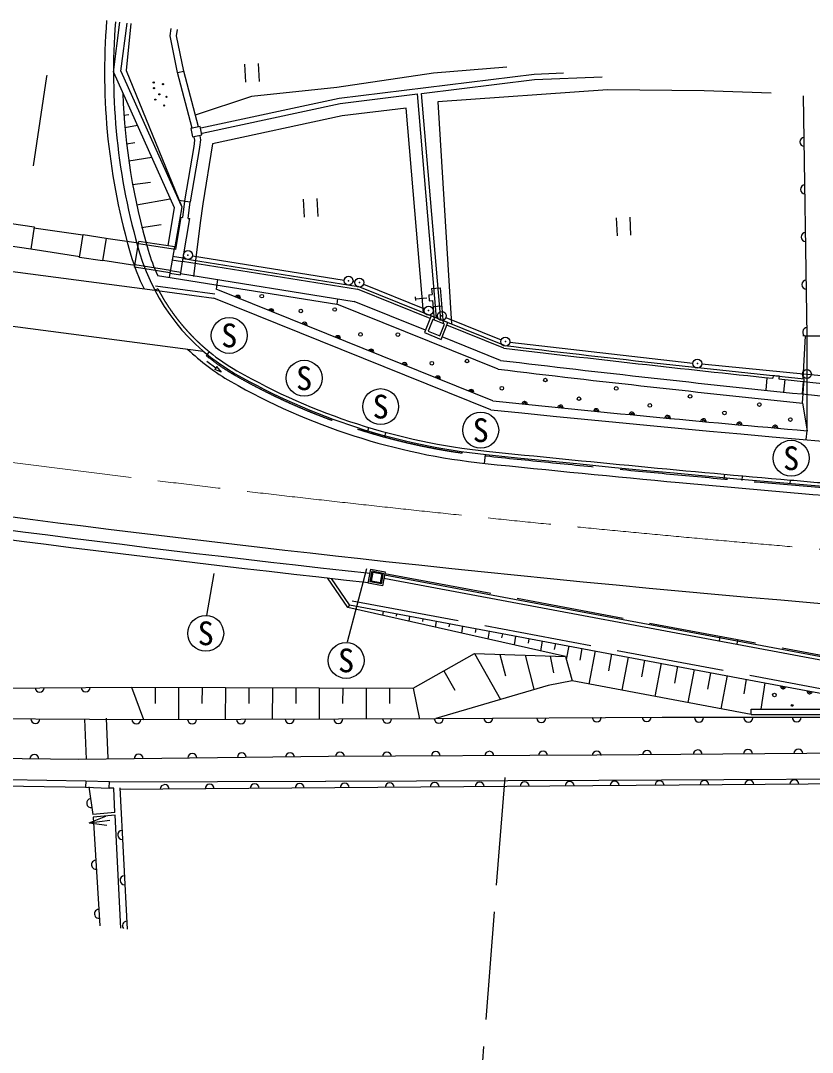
# Model space of a CAD drawing. Units: millimetres, scale not verified. Extents: x 40000 to 680000, y 20000 to 380000.
# Drawn here: x 119851 to 163912, y 265082 to 322455 of the extents above; entities that cross this region are included whole.
import ezdxf
from ezdxf.enums import TextEntityAlignment as Align

# ---------------------------------------------------------------- set-up
doc = ezdxf.new("R2010")
doc.units = ezdxf.units.MM
doc.header["$LTSCALE"] = 1000
doc.header["$PDMODE"] = 32
doc.header["$PDSIZE"] = 500
doc.linetypes.add('CHAIN', pattern=[18.5, 12, -1.5, 3.5, -1.5])
doc.linetypes.add('DASHED', pattern=[7.5, 6, -1.5])
for name, color, linetype, lineweight in [('M-BGD', 7, 'Continuous', 25), ('M-BGD-EXST', 7, 'Continuous', 25), ('M-BMK', 2, 'CHAIN', 13), ('M-BMK-ROW', 30, 'Continuous', 25), ('M-STR-STRC', 7, 'Continuous', 25)]:
    doc.layers.add(name, color=color, linetype=linetype, lineweight=lineweight)
doc.styles.add('ＭＳ ゴシック', font='')
doc.styles.get('ＭＳ ゴシック').set_extended_font_data('MS Gothic')

# ---------------------------------------------------------------- blocks, each defined once
blk = doc.blocks.new('ﾌﾟﾛｯﾄﾏｰｸ-02_2')
at = {"color": 7, "linetype": 'Continuous', "lineweight": 25}
blk.add_circle((0, 0), 0.5, dxfattribs=at)

msp = doc.modelspace()

# ---------------------------------------------------------------- linework, layer by layer
at = {"layer": 'M-BGD'}
for p, q in [((125020, 319593), (125381, 322362)), ((125431, 319653), (125778, 322314)), ((125985, 322288), (125722, 319677)), ((125020, 319593), (128400, 312055)), ((125431, 319653), (128765, 312218)), ((125722, 319677), (128814, 312108)), ((128589, 319564), (128930, 319643)), ((129749, 316549), (128928, 319653)), ((129405, 316478), (128589, 319564)), ((143000, 305913), (141934, 318378)), ((143239, 305817), (142162, 318407)), ((163622, 304931), (163419, 318274)), ((125602, 317198), (125876, 317241)), ((125655, 316521), (126363, 316640)), ((125749, 315602), (126202, 315686)), ((129486, 315461), (128969, 312429)), ((129811, 315405), (129294, 312373)), ((125870, 314658), (127144, 314855)), ((126084, 313341), (127083, 313468)), ((126307, 312218), (128164, 312541)), ((128814, 312108), (128439, 309868)), ((128663, 312479), (129294, 312374)), ((128968, 312422), (128851, 311514)), ((129177, 311459), (129295, 312380)), ((128400, 312055), (128044, 309929)), ((126585, 310953), (127680, 311127)), ((128768, 311528), (128467, 309732)), ((128768, 311528), (128851, 311514)), ((128895, 309263), (129261, 311445)), ((129177, 311459), (129261, 311445)), ((129851, 311213), (129467, 308222)), ((123319, 310519), (120591, 310910)), ((126414, 310074), (124602, 310334)), ((126187, 308741), (126432, 310181)), ((128439, 309868), (126432, 310181)), ((128408, 309873), (128122, 308187)), ((120420, 309767), (123143, 309342)), ((128305, 309352), (128895, 309263)), ((128745, 308325), (128895, 309263)), ((124424, 309143), (126208, 308865)), ((128163, 308433), (126187, 308741)), ((128275, 309155), (128859, 309066)), ((128866, 309080), (138601, 307524)), ((128890, 309228), (138641, 307670)), ((127470, 308291), (137445, 306696)), ((128160, 308413), (128745, 308325)), ((128185, 308561), (128769, 308473)), ((128755, 308389), (138413, 306845)), ((127486, 307545), (127320, 307458)), ((130800, 308062), (130728, 307515)), ((142645, 305894), (138601, 307524)), ((146773, 304392), (138641, 307670)), ((142720, 307554), (143199, 307595)), ((142720, 307554), (142749, 307220)), ((143199, 307595), (143369, 305602)), ((127320, 307458), (130600, 307027)), ((146011, 300815), (130600, 307027)), ((146133, 301306), (130728, 307515)), ((137493, 306992), (137445, 306696)), ((141845, 306887), (141829, 307089)), ((141837, 306988), (142457, 307037)), ((142560, 307204), (142749, 307220)), ((142560, 307204), (142588, 306875)), ((146434, 303073), (137445, 306696)), ((142383, 305245), (138413, 306845)), ((142588, 306875), (142777, 306892)), ((142777, 306892), (142870, 305803)), ((142806, 306558), (143284, 306599)), ((146735, 304246), (143572, 305520)), ((146560, 303562), (143310, 304871)), ((163390, 302542), (163538, 304936)), ((163538, 304936), (163624, 304931)), ((163615, 299651), (163624, 304931)), ((163624, 304931), (165124, 304928)), ((130191, 303823), (130239, 303888)), ((130239, 303888), (130358, 304033)), ((130717, 303134), (130210, 303495)), ((130776, 303217), (130658, 303052)), ((131025, 302915), (130658, 303052)), ((131025, 302915), (130776, 303217)), ((161384, 302599), (161313, 301902)), ((161735, 302729), (161718, 302565)), ((162063, 302695), (162046, 302531)), ((162379, 302496), (162307, 301800)), ((163407, 302390), (163335, 301694)), ((163366, 301188), (163449, 302536)), ((163366, 301188), (163615, 299651)), ((139149, 299572), (139223, 299830)), ((140110, 299297), (140184, 299555)), ((163572, 299153), (163615, 299651)), ((145662, 297836), (145718, 298332)), ((159012, 297233), (158988, 296966)), ((160008, 297143), (159984, 296876)), ((162678, 296720), (162694, 296908)), ((138062, 289820), (136937, 291463)), ((140063, 291454), (164864, 286812)), ((140098, 291638), (164889, 286998)), ((138161, 289966), (137152, 291439)), ((138161, 289966), (138062, 289820)), ((150165, 287094), (138062, 289820)), ((138161, 289966), (161275, 285640)), ((140027, 289600), (139987, 289387)), ((140764, 289463), (140741, 289342)), ((141501, 289325), (141451, 289057)), ((142238, 289187), (142211, 289039)), ((142976, 289049), (142915, 288727)), ((143713, 288911), (143680, 288736)), ((144450, 288773), (144380, 288397)), ((145187, 288635), (145150, 288433)), ((145924, 288497), (145844, 288067)), ((146662, 288359), (146619, 288130)), ((147399, 288221), (147308, 287737)), ((148136, 288083), (148088, 287828)), ((158739, 287958), (158788, 288222)), ((159722, 287774), (159771, 288038)), ((148873, 287945), (148773, 287407)), ((149613, 287823), (149551, 287488)), ((150351, 287685), (150210, 286931)), ((151088, 287547), (150964, 286888)), ((141691, 285335), (145112, 287262)), ((145112, 287262), (146551, 284708)), ((145112, 287262), (150165, 287094)), ((146518, 287215), (146839, 286014)), ((147923, 287168), (148402, 285288)), ((149329, 287122), (149505, 286186)), ((150165, 287094), (150536, 285735)), ((151825, 287409), (151479, 285559)), ((152742, 287237), (152567, 286304)), ((153659, 287065), (153313, 285215)), ((154576, 286894), (154402, 285961)), ((143402, 286299), (144009, 285221)), ((155493, 286722), (155147, 284872)), ((156410, 286551), (156236, 285618)), ((157327, 286379), (156981, 284529)), ((150536, 285735), (149200, 285482)), ((160507, 283869), (150536, 285735)), ((158242, 286191), (158070, 285274)), ((159162, 286036), (158815, 284186)), ((160229, 285836), (160088, 285022)), ((126029, 285397), (126685, 283584)), ((126029, 285397), (141691, 285335)), ((127334, 285392), (127331, 284490)), ((128639, 285387), (128632, 283591)), ((129945, 285382), (129941, 284488)), ((131250, 285377), (131243, 283599)), ((132555, 285371), (132552, 284487)), ((133860, 285366), (133853, 283607)), ((135165, 285361), (135162, 284486)), ((136471, 285356), (136464, 283615)), ((137776, 285351), (137772, 284485)), ((139081, 285345), (139074, 283623)), ((140386, 285340), (140383, 284483)), ((141691, 285335), (142055, 283611)), ((149200, 285482), (142960, 283645)), ((161275, 285640), (161043, 284169)), ((161275, 285640), (164778, 284984)), ((160507, 284169), (164664, 284166)), ((160507, 283869), (160507, 284169)), ((123526, 281378), (123430, 283606)), ((124725, 281430), (124629, 283657)), ((160507, 283869), (164666, 283866)), ((123480, 280181), (123468, 279821)), ((123480, 280181), (124792, 280138)), ((124781, 279778), (124792, 280138)), ((124786, 280118), (136827, 280156)), ((123468, 279821), (124781, 279778)), ((123638, 279846), (123870, 278312)), ((125029, 279779), (124781, 279778)), ((125099, 278426), (125029, 279779)), ((125367, 279800), (125772, 271940)), ((125099, 278426), (123870, 278312)), ((125107, 278276), (123885, 278163)), ((125434, 271982), (125107, 278276)), ((123668, 277853), (124596, 278224)), ((123668, 277853), (124822, 277990)), ((123668, 277853), (124657, 277710)), ((123885, 278163), (124250, 272127))]:
    msp.add_line(p, q, dxfattribs=at)
at = {"layer": 'M-BGD', "linetype": 'DASHED'}
for p, q in [((128467, 309732), (126410, 310052)), ((128185, 308561), (126209, 308869)), ((127352, 307706), (130664, 307271)), ((163388, 304945), (163538, 304936)), ((163406, 302390), (165396, 302184)), ((163335, 301694), (165324, 301489)), ((140112, 291717), (140098, 291638)), ((140112, 291717), (164899, 287078)), ((138309, 290193), (164654, 285262)), ((146793, 280367), (144836, 255444))]:
    msp.add_line(p, q, dxfattribs=at)
at = {"layer": 'M-BGD'}
for points in [[(128587, 319574), (128178, 321602), (128234, 322012)], [(128930, 319643), (128533, 321613), (128582, 321969)], [(146915, 319871), (142822, 319541), (137457, 318741), (132705, 318231), (129572, 317199)], [(129862, 316484), (129872, 316488), (137584, 318141), (148425, 319486), (150069, 319547)], [(142162, 318407), (148449, 319186), (152211, 319327)], [(161626, 318422), (157893, 318548), (152519, 318606), (143069, 317946), (143833, 305577)], [(129924, 316185), (129961, 316200), (137634, 317845), (141934, 318378)], [(142272, 306206), (141298, 317594), (137751, 317154), (130537, 315601), (129987, 312272), (129851, 311213)], [(129492, 315980), (129526, 315810), (129485, 315452)], [(129815, 316045), (129860, 315824), (129812, 315414)], [(86097, 290812), (96045, 287160), (115793, 285314), (126029, 285397)], [(106551, 284083), (114667, 283665), (126685, 283584)], [(126685, 283584), (142960, 283645), (155549, 283722), (164666, 283716), (180385, 283891)], [(123081, 281371), (112092, 281495), (105990, 281643), (101345, 281731), (97843, 281605)], [(180607, 281816), (165945, 281719), (151909, 281600), (136990, 281531), (123081, 281371)], [(92896, 280624), (93162, 280827), (106105, 280470), (123477, 280181)], [(136826, 280156), (152031, 280224), (165945, 280292), (180987, 280699)], [(93087, 280317), (93279, 280463), (106097, 280111), (123471, 279821)], [(180352, 266921), (180434, 280130), (125372, 279700)]]:
    msp.add_lwpolyline(points, dxfattribs=at)
for points in [[(129418, 315991), (129942, 316100), (129845, 316569), (129321, 316460)], [(120417, 309748), (119163, 309936), (119349, 311180), (120603, 310992)], [(123324, 310555), (124607, 310363), (124416, 309092), (123134, 309284)], [(142327, 305106), (143254, 304732), (143628, 305660), (142701, 306033)], [(142522, 305189), (143171, 304927), (143433, 305577), (142784, 305838)], [(139344, 291958), (140130, 291810), (139983, 291024), (139196, 291171)], [(139416, 291852), (140025, 291738), (139911, 291129), (139301, 291243)]]:
    msp.add_lwpolyline(points, close=True, dxfattribs=at)
at = {"layer": 'M-BGD', "linetype": 'DASHED'}
msp.add_lwpolyline([(139463, 291782), (139955, 291690), (139863, 291199), (139371, 291291)], close=True, dxfattribs=at)
at = {"layer": 'M-BGD'}
for centre, radius in [((127256, 319014), 30), ((127273, 318697), 30), ((127777, 318923), 30), ((127346, 318066), 30), ((127569, 318356), 30), ((127973, 318218), 30), ((127840, 317734), 30), ((133272, 307133), 100), ((135446, 306306), 100), ((137329, 306391), 100), ((138765, 305006), 100), ((140848, 304999), 100), ((142734, 303402), 100), ((144689, 303527), 100), ((149051, 302470), 100), ((146631, 302012), 100), ((152998, 302002), 100), ((150925, 301431), 100), ((157106, 301560), 100), ((154867, 301058), 100), ((159016, 300643), 100), ((160960, 301105), 100), ((162688, 300270), 100), ((161801, 284955), 100)]:
    msp.add_circle(centre, radius, dxfattribs=at)
for centre, radius, start, end in [((160520, 319597), 35500, 175.48199, 196.44009), ((160520, 319597), 35000, 181.94664, 196.44009), ((163458, 315716), 250, 90.87178, 270.87178), ((163498, 313071), 250, 90.87178, 270.87178), ((163538, 310426), 250, 90.87178, 270.87178), ((137501, 312805), 11500, 196.44009, 240.24168), ((137501, 312805), 11000, 196.44009, 204.22621), ((163578, 307780), 250, 90.87178, 270.87178), ((131938, 307027), 150, 338.04668, 158.04668), ((131938, 307027), 75, 338.04668, 158.04668), ((133793, 306279), 150, 338.04668, 158.04668), ((133793, 306279), 75, 338.04668, 158.04668), ((135648, 305532), 150, 338.04668, 158.04668), ((135648, 305532), 75, 338.04668, 158.04668), ((163619, 305135), 250, 90.87178, 250.5509), ((137503, 304784), 150, 338.04668, 158.04668), ((137503, 304784), 75, 338.04668, 158.04668), ((139358, 304036), 150, 338.04668, 158.04668), ((139358, 304036), 75, 338.04668, 158.04668), ((264620, 1287554), 990350, 263.16364, 264.03589), ((264620, 1287554), 990200, 263.1648, 264.13573), ((137501, 312805), 11312, 230.84026, 240.24168), ((264620, 1287554), 991050, 263.15827, 264.1341), ((149413, 333640), 35312, 240.24168, 264.08246), ((141213, 303289), 150, 338.04668, 158.04668), ((141213, 303289), 75, 338.04668, 158.04668), ((264620, 1287554), 991550, 263.15444, 264.13889), ((149413, 333640), 35500, 240.24168, 264.08246), ((143068, 302541), 150, 338.04668, 158.04668), ((143068, 302541), 75, 338.04668, 158.04668), ((264620, 1287554), 990185, 264.03588, 264.05497), ((264620, 1287554), 990350, 264.05498, 264.13412), ((144923, 301793), 150, 338.04668, 158.04668), ((144923, 301793), 75, 338.04668, 158.04668), ((248490, 1289519), 993500, 264.08652, 265.09924), ((147899, 301124), 150, 354.19093, 174.19093), ((248490, 1289519), 994000, 264.08246, 270.52696), ((147899, 301124), 75, 354.19093, 174.19093), ((149893, 300923), 150, 354.19093, 174.19093), ((149893, 300923), 75, 354.19093, 174.19093), ((151881, 300726), 150, 354.19093, 174.19093), ((151881, 300726), 75, 354.19093, 174.19093), ((153869, 300530), 150, 356.4149, 172.65496), ((153869, 300530), 75, 358.2904, 170.77947), ((155859, 300345), 150, 355.10942, 174.19093), ((155859, 300345), 75, 355.5622, 174.19093), ((157850, 300162), 150, 354.59288, 174.59288), ((157850, 300162), 75, 354.59288, 174.59288), ((159847, 299980), 150, 354.59288, 174.59288), ((159847, 299980), 75, 354.59288, 174.59288), ((161841, 299803), 150, 354.59288, 174.59288), ((161841, 299803), 75, 354.59288, 174.59288), ((248490, 1289519), 996312, 264.08246, 265.05993), ((248490, 1289519), 996500, 264.08246, 270.52696), ((248490, 1289519), 1003750, 261.21656, 263.75481), ((248490, 1289519), 1004270, 261.21656, 263.75266), ((120911, 285356), 250, 180.46402, 0.46402), ((123470, 285377), 250, 180.46402, 0.46402), ((162289, 285450), 150, 169.39917, 349.39917), ((162289, 285450), 75, 169.39917, 349.39917), ((163764, 285174), 150, 169.39917, 349.39917), ((163764, 285174), 75, 169.39917, 349.39917), ((120676, 283624), 250, 179.61314, 359.61314), ((126298, 283602), 250, 179.61314, 359.61314), ((129397, 283594), 250, 180.21547, 0.21547), ((132110, 283604), 250, 180.21547, 0.21547), ((134822, 283614), 250, 180.21547, 0.21547), ((137535, 283625), 250, 180.21547, 0.21547), ((140248, 283635), 250, 180.21547, 0.21547), ((143123, 283636), 250, 180.35292, 0.35292), ((145874, 283668), 250, 180.35292, 0.35292), ((148829, 283666), 250, 180.35292, 0.35292), ((151916, 283717), 250, 180.35292, 0.35292), ((154690, 283728), 250, 180.35292, 0.35292), ((157601, 283701), 250, 179.95862, 359.95862), ((160354, 283688), 250, 179.95862, 359.95862), ((163037, 283717), 250, 179.95862, 359.95862), ((129411, 281453), 250, 0.66085, 180.66085), ((132161, 281486), 250, 0.66085, 180.66085), ((134845, 281492), 250, 0.66085, 180.66085), ((137618, 281527), 250, 0.26344, 180.26344), ((140234, 281530), 250, 0.26344, 180.26344), ((142957, 281558), 250, 0.26344, 180.26344), ((145941, 281572), 250, 0.26344, 180.26344), ((148925, 281586), 250, 0.26344, 180.26344), ((151916, 281583), 250, 0.48755, 180.48755), ((154716, 281623), 250, 0.48755, 180.48755), ((157524, 281647), 250, 0.48755, 180.48755), ((160331, 281671), 250, 0.48755, 180.48755), ((163138, 281695), 250, 0.48755, 180.48755), ((120617, 281397), 250, 359.3498, 179.3498), ((126414, 281408), 250, 0.66085, 180.66085), ((130377, 279739), 250, 0.44807, 180.44807), ((132880, 279759), 250, 0.44807, 180.44807), ((135383, 279778), 250, 0.44807, 180.44807), ((137886, 279798), 250, 0.44807, 180.44807), ((140389, 279817), 250, 0.44807, 180.44807), ((142892, 279837), 250, 0.44807, 180.44807), ((145394, 279856), 250, 0.44807, 180.44807), ((147897, 279876), 250, 0.44807, 180.44807), ((150400, 279896), 250, 0.44807, 180.44807), ((152903, 279915), 250, 0.44807, 180.44807), ((155406, 279935), 250, 0.44807, 180.44807), ((157908, 279954), 250, 0.44807, 180.44807), ((160411, 279974), 250, 0.44807, 180.44807), ((162914, 279993), 250, 0.44807, 180.44807), ((127875, 279719), 250, 0.44807, 180.44807), ((123774, 278946), 250, 98.59914, 278.59914), ((125502, 277174), 250, 92.94929, 272.94929), ((124046, 275511), 250, 93.45906, 273.45906), ((125632, 274649), 250, 92.94929, 272.94929), ((124211, 272784), 250, 93.45906, 273.45906), ((125762, 272123), 250, 92.94929, 219.10768)]:
    msp.add_arc(centre, radius, start, end, dxfattribs=at)
at = {"layer": 'M-BGD', "linetype": 'DASHED'}
for centre, radius, start, end in [((137501, 312805), 11312, 207.70493, 230.84026), ((137501, 312805), 11580, 230.8569, 240.24168), ((149413, 333640), 35580, 240.24168, 264.08246), ((248490, 1289519), 996580, 264.08246, 270.52696), ((248490, 1289519), 996312, 265.05993, 265.23245)]:
    msp.add_arc(centre, radius, start, end, dxfattribs=at)
at = {"layer": 'M-BGD-EXST'}
for p, q in [((132319, 320030), (132372, 319032)), ((133068, 320070), (133121, 319071)), ((135580, 312524), (135633, 311525)), ((136329, 312563), (136382, 311565)), ((152996, 311484), (153049, 310485)), ((153745, 311523), (153798, 310525)), ((130600, 291702), (130186, 289382)), ((139102, 291978), (138015, 287900))]:
    msp.add_line(p, q, dxfattribs=at)
for centre in [(131461, 304950), (135629, 302568), (139887, 300990), (145454, 299680), (162731, 298120), (130152, 288383), (137964, 286877)]:
    msp.add_circle(centre, 1000, dxfattribs=at)
at = {"layer": 'M-BMK'}
msp.add_arc((248486, 1289483), 999964, 261.21644, 265.56021, dxfattribs=at)
at = {"layer": 'M-BMK-ROW'}
for p, q in [((129412, 309376), (137851, 308027)), ((129412, 309376), (137851, 308027)), ((138345, 307948), (138456, 307930)), ((138345, 307948), (138456, 307930)), ((138935, 307797), (142326, 306425)), ((138935, 307797), (142326, 306425)), ((143522, 305941), (146595, 304698)), ((143522, 305941), (146595, 304698)), ((147076, 304576), (157262, 303415)), ((157759, 303362), (163604, 302798)), ((157759, 303362), (163604, 302798)), ((163604, 302798), (176981, 301507)), ((163604, 302798), (176981, 301507))]:
    msp.add_line(p, q, dxfattribs=at)
for centre in [(129165, 309415), (129165, 309415), (138098, 307987), (138098, 307987), (138703, 307891), (138703, 307891), (142557, 306331), (142557, 306331), (143291, 306035), (143291, 306035), (146827, 304604), (146827, 304604), (157510, 303386), (157510, 303386), (163604, 302798), (163604, 302798)]:
    msp.add_circle(centre, 250, dxfattribs=at)
for p in [(129165, 309415), (129165, 309415), (138098, 307987), (138098, 307987), (138703, 307891), (138703, 307891), (142557, 306331), (142557, 306331), (143291, 306035), (143291, 306035), (146827, 304604), (146827, 304604), (157510, 303386), (157510, 303386), (163604, 302798), (163604, 302798)]:
    msp.add_point(p, dxfattribs=at)
at = {"layer": 'M-STR-STRC'}
for p, q in [((112243, 309437), (127320, 307458)), ((108427, 306913), (130010, 304079))]:
    msp.add_line(p, q, dxfattribs=at)
msp.add_lwpolyline([(121308, 319431), (121296, 319356), (120547, 314382)], dxfattribs=at)
for centre, radius, start, end in [((160520, 319597), 36000, 175.44733, 196.44009), ((137501, 312805), 12000, 196.44009, 206.03866), ((137501, 312805), 12000, 225.86138, 240.24168), ((149413, 333640), 36000, 240.24168, 264.08246), ((248490, 1289519), 1003000, 261.21656, 263.80072), ((248488, 1289506), 996988, 264.08246, 264.70579), ((248490, 1289519), 997000, 264.70579, 265.85028), ((248490, 1289519), 1003000, 263.80072, 270.52696)]:
    msp.add_arc(centre, radius, start, end, dxfattribs=at)

# ---------------------------------------------------------------- block references
at = {"layer": 'M-BGD', "xscale": 100, "yscale": 100}
msp.add_blockref('ﾌﾟﾛｯﾄﾏｰｸ-02_2', (162784, 284375), dxfattribs=at)

# ---------------------------------------------------------------- texts
at = {"layer": 'M-BGD-EXST', "style": 'ＭＳ ゴシック'}
for p in [(131461, 304950), (135629, 302568), (139887, 300990), (145454, 299680), (162731, 298120), (130152, 288383), (137964, 286877)]:
    msp.add_text('S', height=1320, dxfattribs=at).set_placement(p, align=Align.MIDDLE_CENTER)

doc.saveas('drawing.dxf')
